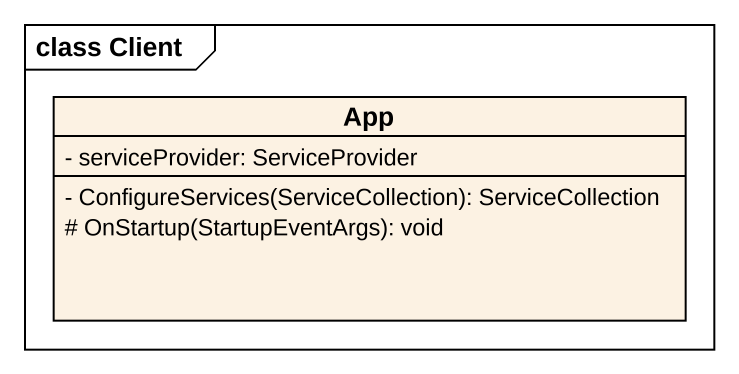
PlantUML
@startuml
mainframe class Client
hide circle
hide empty members
skinparam classAttributeIconSize 0
class App {
  - serviceProvider: ServiceProvider
  - ConfigureServices(ServiceCollection): ServiceCollection
  # OnStartup(StartupEventArgs): void
}
@enduml
